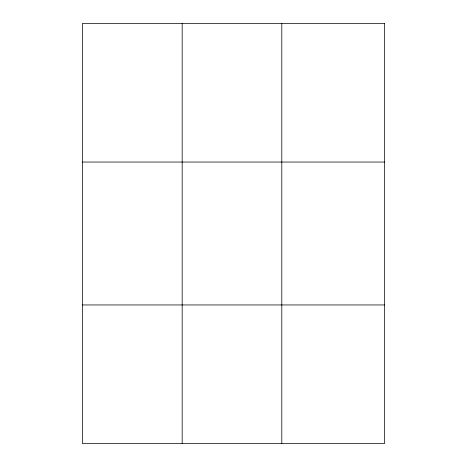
<?xml version="1.0" encoding="UTF-8"?>
<svg xmlns="http://www.w3.org/2000/svg" width="467" height="467" viewBox="0 0 467 467"><rect width="100%" height="100%" fill="white"/><g stroke="black" fill="none" stroke-linecap="round" stroke-linejoin="round"><path stroke-width="0.7" d="M182.177 23.35L182.177 443.65M281.805 23.35L281.805 443.65M82.554 162.049L384.446 162.049M82.554 304.951L384.446 304.951M384.446 23.35L82.554 23.35L82.554 443.65L384.446 443.65L384.446 23.35"/></g></svg>
